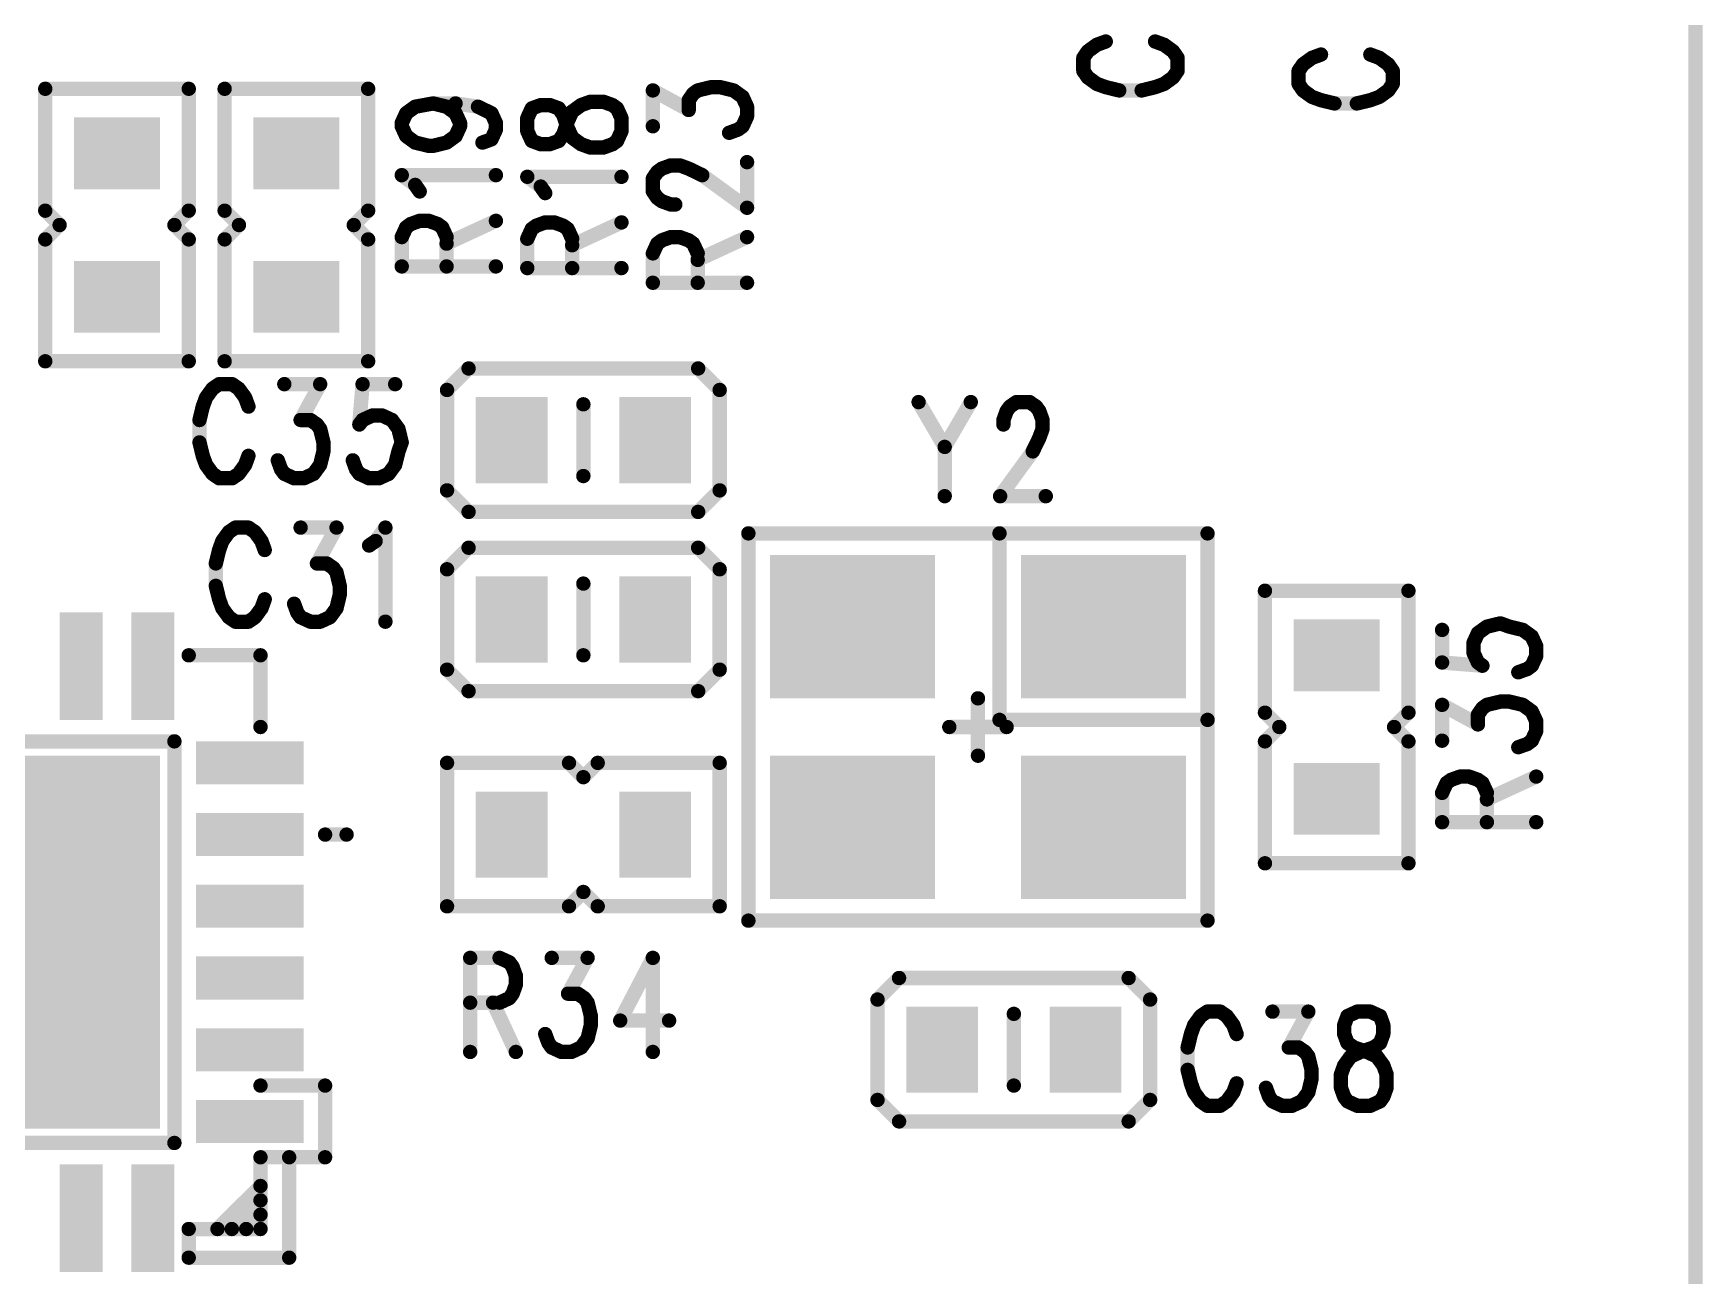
# Model space of a CAD drawing. Extents: x 100 to 126.1, y 97.2 to 170.
# Drawn here: x 114.42 to 126.05, y 129.67 to 138.34 of the extents above; entities that cross this region are included whole.
import ezdxf

# ---------------------------------------------------------------- set-up
doc = ezdxf.new("R2010")
doc.units = 0
doc.layers.get('0').update_dxf_attribs({"linetype": 'CONTINUOUS'})
doc.layers.add('MASK-TOP_PHO', color=10, linetype='CONTINUOUS')
doc.layers.add('SILK-TOP_PHO', color=9, linetype='CONTINUOUS')

# ---------------------------------------------------------------- blocks, each defined once
blk = doc.blocks.new('ROUND_1')
at = {"const_width": 0.050038}
blk.add_lwpolyline([(-0.025018, 0, 1), (0.025018, 0, 1)], format="xyb", close=True, dxfattribs=at)
blk = doc.blocks.new('SQUARE_27')
blk.add_solid([(1.299972, 1.299972), (1.299972, -1.299972), (-1.299972, 1.299972), (-1.299972, -1.299972)])
blk = doc.blocks.new('SQUARE_16')
blk.add_solid([(0.250062, 0.250062), (0.250062, -0.250062), (-0.250062, 0.250062), (-0.250062, -0.250062)])
blk = doc.blocks.new('SQUARE_33')
blk.add_solid([(0.499998, 0.499998), (0.499998, -0.499998), (-0.499998, 0.499998), (-0.499998, -0.499998)])
blk = doc.blocks.new('SQUARE_137')
blk.add_solid([(0.149986, 0.149986), (0.149986, -0.149986), (-0.149986, 0.149986), (-0.149986, -0.149986)])

msp = doc.modelspace()

# ---------------------------------------------------------------- linework, layer by layer
at = {"layer": 'MASK-TOP_PHO'}
for points, const_width in [([(126.000002, 102.00005), (126.000002, 167.999918)], 0.100076), ([(115.050062, 137.500106), (114.949986, 137.500106)], 0.500124), ([(116.299996, 137.500106), (116.19992, 137.500106)], 0.500124), ([(115.050062, 136.500108), (114.949986, 136.500108)], 0.500124), ([(116.299996, 136.500108), (116.19992, 136.500108)], 0.500124), ([(117.750082, 135.450072), (117.750082, 135.549894)], 0.500124), ([(118.75008, 135.450072), (118.75008, 135.549894)], 0.500124), ([(120.199912, 134.199884), (120.050052, 134.199884)], 0.999996), ([(121.949972, 134.199884), (121.800112, 134.199884)], 0.999996), ([(117.750082, 134.199884), (117.750082, 134.29996)], 0.500124), ([(118.75008, 134.199884), (118.75008, 134.29996)], 0.500124), ([(114.750088, 133.700012), (114.750088, 134.1501)], 0.299972), ([(115.24996, 133.700012), (115.24996, 134.1501)], 0.299972), ([(123.549918, 133.999986), (123.450096, 133.999986)], 0.500124), ([(116.149882, 133.249924), (115.700048, 133.249924)], 0.299972), ([(120.199912, 132.80009), (120.050052, 132.80009)], 0.999996), ([(121.949972, 132.80009), (121.800112, 132.80009)], 0.999996), ([(123.549918, 132.999988), (123.450096, 132.999988)], 0.500124), ([(117.750082, 132.80009), (117.750082, 132.700014)], 0.500124), ([(118.75008, 132.80009), (118.75008, 132.700014)], 0.500124), ([(116.149882, 132.750052), (115.700048, 132.750052)], 0.299972), ([(116.149882, 132.249926), (115.700048, 132.249926)], 0.299972), ([(116.149882, 131.750054), (115.700048, 131.750054)], 0.299972), ([(120.750076, 131.299966), (120.750076, 131.19989)], 0.500124), ([(121.750074, 131.299966), (121.750074, 131.19989)], 0.500124), ([(116.149882, 131.249928), (115.700048, 131.249928)], 0.299972), ([(116.149882, 130.750056), (115.700048, 130.750056)], 0.299972), ([(114.750088, 129.84988), (114.750088, 130.299968)], 0.299972), ([(115.24996, 129.84988), (115.24996, 130.299968)], 0.299972)]:
    msp.add_lwpolyline(points, dxfattribs=dict(at, const_width=const_width))
at = {"layer": 'SILK-TOP_PHO', "const_width": 0.100076}
for points in [[(126.000002, 102.00005), (126.000002, 167.999918)], [(121.890536, 138.279632), (121.828052, 138.256772)], [(122.296936, 138.256772), (122.234452, 138.279632)], [(121.765568, 138.211306), (121.734326, 138.16584)], [(121.734326, 138.16584), (121.734326, 138.074908)], [(121.828052, 138.256772), (121.765568, 138.211306)], [(122.35942, 138.211306), (122.296936, 138.256772)], [(122.390662, 138.16584), (122.35942, 138.211306)], [(122.390662, 138.074908), (122.390662, 138.16584)], [(123.328176, 138.16584), (123.265692, 138.120374)], [(123.39066, 138.1887), (123.328176, 138.16584)], [(123.796806, 138.16584), (123.734322, 138.1887)], [(123.85929, 138.120374), (123.796806, 138.16584)], [(121.734326, 138.074908), (121.765568, 138.029442)], [(122.35942, 138.029442), (122.390662, 138.074908)], [(123.265692, 138.120374), (123.23445, 138.074908)], [(123.23445, 138.074908), (123.23445, 137.983976)], [(123.890532, 138.074908), (123.85929, 138.120374)], [(123.890532, 137.983976), (123.890532, 138.074908)], [(115.499896, 137.94994), (114.499898, 137.94994)], [(114.499898, 137.94994), (114.499898, 137.100056)], [(115.499896, 137.100056), (115.499896, 137.94994)], [(116.750084, 137.94994), (115.750086, 137.94994)], [(115.750086, 137.94994), (115.750086, 137.100056)], [(116.750084, 137.100056), (116.750084, 137.94994)], [(118.734332, 137.688574), (118.734332, 137.93851)], [(118.734332, 137.93851), (118.984268, 137.802366)], [(118.984268, 137.870438), (119.01551, 137.915904)], [(119.01551, 137.915904), (119.046752, 137.93851)], [(119.046752, 137.93851), (119.140732, 137.96137)], [(119.140732, 137.96137), (119.203216, 137.96137)], [(119.203216, 137.96137), (119.296942, 137.93851)], [(119.296942, 137.93851), (119.359426, 137.893298)], [(121.765568, 138.029442), (121.828052, 137.983976)], [(121.828052, 137.983976), (121.890536, 137.96137)], [(121.890536, 137.96137), (121.984262, 137.93851)], [(121.984262, 137.93851), (122.140726, 137.93851)], [(122.140726, 137.93851), (122.234452, 137.96137)], [(122.234452, 137.96137), (122.296936, 137.983976)], [(122.296936, 137.983976), (122.35942, 138.029442)], [(123.23445, 137.983976), (123.265692, 137.93851)], [(123.265692, 137.93851), (123.328176, 137.893298)], [(123.796806, 137.893298), (123.85929, 137.93851)], [(123.85929, 137.93851), (123.890532, 137.983976)], [(117.015514, 137.779506), (117.077998, 137.824972)], [(117.077998, 137.824972), (117.20322, 137.847832)], [(117.20322, 137.847832), (117.296946, 137.824972)], [(117.20322, 137.847832), (117.35943, 137.847832)], [(117.296946, 137.824972), (117.35943, 137.779506)], [(117.35943, 137.847832), (117.51564, 137.824972)], [(117.51564, 137.824972), (117.609366, 137.779506)], [(117.890544, 137.813542), (117.859302, 137.74547)], [(117.953028, 137.836402), (117.890544, 137.813542)], [(118.015512, 137.836402), (117.953028, 137.836402)], [(118.07825, 137.813542), (118.015512, 137.836402)], [(118.109492, 137.768076), (118.07825, 137.813542)], [(118.171976, 137.790936), (118.23446, 137.836402)], [(118.23446, 137.836402), (118.296944, 137.859008)], [(118.296944, 137.859008), (118.39067, 137.859008)], [(118.39067, 137.859008), (118.453154, 137.836402)], [(118.453154, 137.836402), (118.484396, 137.813542)], [(118.484396, 137.813542), (118.515638, 137.74547)], [(118.984268, 137.802366), (118.984268, 137.870438)], [(119.359426, 137.893298), (119.390668, 137.824972)], [(119.390668, 137.824972), (119.390668, 137.7569)], [(123.328176, 137.893298), (123.39066, 137.870438)], [(123.39066, 137.870438), (123.484386, 137.847832)], [(123.484386, 137.847832), (123.640596, 137.847832)], [(123.640596, 137.847832), (123.734322, 137.870438)], [(123.734322, 137.870438), (123.796806, 137.893298)], [(116.984272, 137.711434), (117.015514, 137.779506)], [(116.984272, 137.688574), (116.984272, 137.711434)], [(117.015514, 137.620502), (116.984272, 137.688574)], [(117.35943, 137.779506), (117.390672, 137.711434)], [(117.390672, 137.688574), (117.35943, 137.620502)], [(117.390672, 137.711434), (117.390672, 137.688574)], [(117.609366, 137.779506), (117.640608, 137.711434)], [(117.640608, 137.711434), (117.640608, 137.665968)], [(117.859302, 137.74547), (117.859302, 137.654538)], [(118.140734, 137.677398), (118.109492, 137.768076)], [(118.109492, 137.631932), (118.140734, 137.72261)], [(118.140734, 137.72261), (118.171976, 137.790936)], [(118.515638, 137.74547), (118.515638, 137.654538)], [(119.359426, 137.688574), (119.328184, 137.665968)], [(119.390668, 137.7569), (119.359426, 137.688574)], [(117.077998, 137.575036), (117.015514, 137.620502)], [(117.171978, 137.552176), (117.077998, 137.575036)], [(117.296946, 137.575036), (117.20322, 137.552176)], [(117.35943, 137.620502), (117.296946, 137.575036)], [(117.609366, 137.597642), (117.546882, 137.575036)], [(117.640608, 137.665968), (117.609366, 137.597642)], [(117.859302, 137.654538), (117.890544, 137.586466)], [(117.890544, 137.586466), (117.953028, 137.563606)], [(118.015512, 137.563606), (118.07825, 137.586466)], [(118.07825, 137.586466), (118.109492, 137.631932)], [(118.171976, 137.609072), (118.140734, 137.677398)], [(118.23446, 137.563606), (118.171976, 137.609072)], [(118.484396, 137.586466), (118.453154, 137.563606)], [(118.515638, 137.654538), (118.484396, 137.586466)], [(119.328184, 137.665968), (119.2657, 137.643108)], [(117.20322, 137.552176), (117.171978, 137.552176)], [(117.953028, 137.563606), (118.015512, 137.563606)], [(118.296944, 137.541), (118.23446, 137.563606)], [(118.39067, 137.541), (118.296944, 137.541)], [(118.453154, 137.563606), (118.39067, 137.541)], [(117.077998, 137.279634), (116.984272, 137.347706)], [(116.984272, 137.347706), (117.640608, 137.347706)], [(117.953028, 137.268204), (117.859302, 137.336276)], [(117.859302, 137.336276), (118.515638, 137.336276)], [(118.734332, 137.3251), (118.765574, 137.370566)], [(118.765574, 137.370566), (118.796816, 137.393172)], [(118.796816, 137.393172), (118.8593, 137.416032)], [(118.8593, 137.416032), (118.921784, 137.416032)], [(118.921784, 137.416032), (118.984268, 137.393172)], [(118.984268, 137.393172), (119.078248, 137.347706)], [(119.078248, 137.347706), (119.390668, 137.120376)], [(119.390668, 137.120376), (119.390668, 137.438638)], [(117.109494, 137.234168), (117.077998, 137.279634)], [(117.98427, 137.222738), (117.953028, 137.268204)], [(118.734332, 137.234168), (118.734332, 137.3251)], [(118.765574, 137.188702), (118.734332, 137.234168)], [(118.796816, 137.165842), (118.765574, 137.188702)], [(118.8593, 137.143236), (118.796816, 137.165842)], [(118.890542, 137.143236), (118.8593, 137.143236)], [(114.499898, 137.100056), (114.599974, 136.99998)], [(114.599974, 136.99998), (114.499898, 136.899904)], [(115.400074, 136.99998), (115.499896, 137.100056)], [(115.499896, 136.899904), (115.400074, 136.99998)], [(115.750086, 137.100056), (115.849908, 136.99998)], [(115.849908, 136.99998), (115.750086, 136.899904)], [(116.650008, 136.99998), (116.750084, 137.100056)], [(116.750084, 136.899904), (116.650008, 136.99998)], [(117.015514, 136.983978), (117.046756, 137.006838)], [(117.046756, 137.006838), (117.109494, 137.029444)], [(117.109494, 137.029444), (117.171978, 137.029444)], [(117.171978, 137.029444), (117.234462, 137.006838)], [(117.234462, 137.006838), (117.265704, 136.983978)], [(117.296946, 136.87044), (117.640608, 137.029444)], [(117.890544, 136.972802), (117.921786, 136.995408)], [(117.921786, 136.995408), (117.98427, 137.018268)], [(117.98427, 137.018268), (118.046754, 137.018268)], [(118.046754, 137.018268), (118.109492, 136.995408)], [(118.109492, 136.995408), (118.140734, 136.972802)], [(118.171976, 136.85901), (118.515638, 137.018268)], [(114.499898, 136.899904), (114.499898, 136.05002)], [(115.499896, 136.05002), (115.499896, 136.899904)], [(115.750086, 136.899904), (115.750086, 136.05002)], [(116.750084, 136.05002), (116.750084, 136.899904)], [(116.984272, 136.915906), (117.015514, 136.983978)], [(116.984272, 136.711436), (116.984272, 136.915906)], [(117.265704, 136.983978), (117.296946, 136.915906)], [(117.296946, 136.915906), (117.296946, 136.711436)], [(117.859302, 136.904476), (117.890544, 136.972802)], [(117.859302, 136.700006), (117.859302, 136.904476)], [(118.140734, 136.972802), (118.171976, 136.904476)], [(118.171976, 136.904476), (118.171976, 136.700006)], [(118.734332, 136.802368), (118.765574, 136.87044)], [(118.765574, 136.87044), (118.796816, 136.8933)], [(118.796816, 136.8933), (118.8593, 136.915906)], [(118.8593, 136.915906), (118.921784, 136.915906)], [(118.921784, 136.915906), (118.984268, 136.8933)], [(118.984268, 136.8933), (119.01551, 136.87044)], [(119.01551, 136.87044), (119.046752, 136.802368)], [(119.046752, 136.756902), (119.390668, 136.915906)], [(118.734332, 136.597644), (118.734332, 136.802368)], [(119.046752, 136.802368), (119.046752, 136.597644)], [(116.984272, 136.711436), (117.640608, 136.711436)], [(117.859302, 136.700006), (118.515638, 136.700006)], [(118.734332, 136.597644), (119.390668, 136.597644)], [(114.499898, 136.05002), (115.499896, 136.05002)], [(115.750086, 136.05002), (116.750084, 136.05002)], [(117.450108, 135.999982), (117.299994, 135.850122)], [(119.050054, 135.999982), (117.450108, 135.999982)], [(119.199914, 135.850122), (119.050054, 135.999982)], [(115.666012, 135.859266), (115.620546, 135.796782)], [(115.711478, 135.890508), (115.666012, 135.859266)], [(115.802156, 135.890508), (115.711478, 135.890508)], [(115.847622, 135.859266), (115.802156, 135.890508)], [(115.893088, 135.796782), (115.847622, 135.859266)], [(116.165884, 135.890508), (116.41582, 135.890508)], [(116.41582, 135.890508), (116.279422, 135.640572)], [(116.711476, 135.890508), (116.688616, 135.60933)], [(116.938552, 135.890508), (116.711476, 135.890508)], [(117.299994, 135.850122), (117.299994, 135.150098)], [(119.199914, 135.150098), (119.199914, 135.850122)], [(115.597686, 135.734298), (115.57508, 135.640572)], [(115.620546, 135.796782), (115.597686, 135.734298)], [(115.915948, 135.734298), (115.893088, 135.796782)], [(118.249954, 135.24992), (118.249954, 135.750046)], [(120.586246, 135.76554), (120.76811, 135.45312)], [(120.949974, 135.76554), (120.76811, 135.45312)], [(121.19991, 135.703056), (121.22277, 135.734298)], [(121.22277, 135.734298), (121.268236, 135.76554)], [(121.268236, 135.76554), (121.359168, 135.76554)], [(121.359168, 135.76554), (121.404634, 135.734298)], [(121.404634, 135.734298), (121.42724, 135.703056)], [(115.57508, 135.640572), (115.57508, 135.484362)], [(116.279422, 135.640572), (116.347748, 135.640572)], [(116.347748, 135.640572), (116.393214, 135.60933)], [(116.393214, 135.60933), (116.41582, 135.578088)], [(116.688616, 135.60933), (116.711476, 135.640572)], [(116.711476, 135.640572), (116.779548, 135.671814)], [(116.779548, 135.671814), (116.84762, 135.671814)], [(116.84762, 135.671814), (116.915946, 135.640572)], [(116.915946, 135.640572), (116.961412, 135.578088)], [(121.177304, 135.640572), (121.19991, 135.703056)], [(121.177304, 135.60933), (121.177304, 135.640572)], [(121.42724, 135.703056), (121.4501, 135.640572)], [(121.4501, 135.640572), (121.4501, 135.578088)], [(115.57508, 135.484362), (115.597686, 135.390636)], [(116.41582, 135.578088), (116.43868, 135.484362)], [(116.43868, 135.484362), (116.43868, 135.421878)], [(116.961412, 135.578088), (116.984018, 135.484362)], [(116.984018, 135.484362), (116.961412, 135.421878)], [(121.42724, 135.515604), (121.381774, 135.421878)], [(121.4501, 135.578088), (121.42724, 135.515604)], [(115.597686, 135.390636), (115.620546, 135.328152)], [(115.893088, 135.328152), (115.915948, 135.390636)], [(116.143278, 135.29691), (116.120418, 135.359394)], [(116.43868, 135.421878), (116.41582, 135.328152)], [(116.66601, 135.29691), (116.64315, 135.359394)], [(116.961412, 135.421878), (116.938552, 135.328152)], [(120.76811, 135.45312), (120.76811, 135.109458)], [(121.381774, 135.421878), (121.154444, 135.109458)], [(115.620546, 135.328152), (115.666012, 135.265668)], [(115.666012, 135.265668), (115.711478, 135.234426)], [(115.802156, 135.234426), (115.847622, 135.265668)], [(115.847622, 135.265668), (115.893088, 135.328152)], [(116.165884, 135.265668), (116.143278, 135.29691)], [(116.23421, 135.234426), (116.165884, 135.265668)], [(116.370354, 135.265668), (116.302282, 135.234426)], [(116.41582, 135.328152), (116.370354, 135.265668)], [(116.688616, 135.265668), (116.66601, 135.29691)], [(116.756942, 135.234426), (116.688616, 135.265668)], [(116.893086, 135.265668), (116.825014, 135.234426)], [(116.938552, 135.328152), (116.893086, 135.265668)], [(115.711478, 135.234426), (115.802156, 135.234426)], [(116.302282, 135.234426), (116.23421, 135.234426)], [(116.825014, 135.234426), (116.756942, 135.234426)], [(117.299994, 135.150098), (117.450108, 134.999984)], [(119.050054, 134.999984), (119.199914, 135.150098)], [(121.154444, 135.109458), (121.472706, 135.109458)], [(117.450108, 134.999984), (119.050054, 134.999984)], [(115.734084, 134.796784), (115.711478, 134.7343)], [(115.77955, 134.859268), (115.734084, 134.796784)], [(115.825016, 134.89051), (115.77955, 134.859268)], [(115.915948, 134.89051), (115.825016, 134.89051)], [(115.961414, 134.859268), (115.915948, 134.89051)], [(116.00688, 134.796784), (115.961414, 134.859268)], [(116.029486, 134.7343), (116.00688, 134.796784)], [(116.279422, 134.89051), (116.529612, 134.89051)], [(116.529612, 134.89051), (116.393214, 134.640574)], [(116.756942, 134.765542), (116.802154, 134.796784)], [(116.802154, 134.796784), (116.87048, 134.89051)], [(116.87048, 134.89051), (116.87048, 134.234428)], [(119.400066, 132.150104), (119.400066, 134.850124)], [(119.400066, 134.850124), (122.599958, 134.850124)], [(121.150126, 133.549898), (121.150126, 134.850124)], [(121.150126, 134.850124), (122.599958, 134.850124)], [(122.599958, 134.850124), (122.599958, 133.549898)], [(122.599958, 134.850124), (122.599958, 132.150104)], [(115.711478, 134.7343), (115.688618, 134.640574)], [(117.450108, 134.750048), (117.299994, 134.599934)], [(119.050054, 134.750048), (117.450108, 134.750048)], [(119.199914, 134.599934), (119.050054, 134.750048)], [(115.688618, 134.640574), (115.688618, 134.484364)], [(116.393214, 134.640574), (116.461286, 134.640574)], [(116.461286, 134.640574), (116.506752, 134.609332)], [(116.506752, 134.609332), (116.529612, 134.57809)], [(116.529612, 134.57809), (116.552218, 134.484364)], [(117.299994, 134.599934), (117.299994, 133.89991)], [(119.199914, 133.89991), (119.199914, 134.599934)], [(115.688618, 134.484364), (115.711478, 134.390638)], [(116.552218, 134.484364), (116.552218, 134.42188)], [(118.249954, 133.999986), (118.249954, 134.500112)], [(124.000006, 134.450074), (123.000008, 134.450074)], [(123.000008, 134.450074), (123.000008, 133.599936)], [(124.000006, 133.599936), (124.000006, 134.450074)], [(115.711478, 134.390638), (115.734084, 134.328154)], [(115.734084, 134.328154), (115.77955, 134.26567)], [(115.961414, 134.26567), (116.00688, 134.328154)], [(116.00688, 134.328154), (116.029486, 134.390638)], [(116.256816, 134.296912), (116.23421, 134.359396)], [(116.529612, 134.328154), (116.484146, 134.26567)], [(116.552218, 134.42188), (116.529612, 134.328154)], [(115.77955, 134.26567), (115.825016, 134.234428)], [(115.825016, 134.234428), (115.915948, 134.234428)], [(115.915948, 134.234428), (115.961414, 134.26567)], [(116.279422, 134.26567), (116.256816, 134.296912)], [(116.347748, 134.234428), (116.279422, 134.26567)], [(116.41582, 134.234428), (116.347748, 134.234428)], [(116.484146, 134.26567), (116.41582, 134.234428)], [(124.484384, 134.154672), (124.546868, 134.199884)], [(124.546868, 134.199884), (124.640594, 134.222744)], [(124.640594, 134.222744), (124.703078, 134.199884)], [(124.703078, 134.199884), (124.796804, 134.177278)], [(124.234448, 134.177278), (124.234448, 133.949948)], [(124.453142, 134.086346), (124.484384, 134.154672)], [(124.453142, 134.018274), (124.453142, 134.086346)], [(124.796804, 134.177278), (124.859288, 134.131812)], [(124.859288, 134.131812), (124.89053, 134.06374)], [(116.000022, 133.999986), (115.499896, 133.999986)], [(116.000022, 133.500114), (116.000022, 133.999986)], [(124.484384, 133.949948), (124.453142, 134.018274)], [(124.89053, 133.995414), (124.859288, 133.927342)], [(124.89053, 134.06374), (124.89053, 133.995414)], [(117.299994, 133.89991), (117.450108, 133.75005)], [(119.050054, 133.75005), (119.199914, 133.89991)], [(124.234448, 133.949948), (124.515626, 133.927342)], [(124.515626, 133.927342), (124.484384, 133.949948)], [(124.828046, 133.904482), (124.765562, 133.881876)], [(124.859288, 133.927342), (124.828046, 133.904482)], [(117.450108, 133.75005), (119.050054, 133.75005)], [(121.000012, 133.299962), (121.000012, 133.700012)], [(124.234448, 133.40461), (124.234448, 133.654546)], [(124.234448, 133.654546), (124.484384, 133.518148)], [(124.484384, 133.586474), (124.515626, 133.63194)], [(124.515626, 133.63194), (124.546868, 133.654546)], [(124.546868, 133.654546), (124.640594, 133.677152)], [(124.640594, 133.677152), (124.703078, 133.677152)], [(124.703078, 133.677152), (124.796804, 133.654546)], [(124.796804, 133.654546), (124.859288, 133.60908)], [(121.19991, 133.500114), (120.800114, 133.500114)], [(122.599958, 133.549898), (121.150126, 133.549898)], [(123.000008, 133.599936), (123.100084, 133.500114)], [(123.100084, 133.500114), (123.000008, 133.400038)], [(123.89993, 133.500114), (124.000006, 133.599936)], [(124.000006, 133.400038), (123.89993, 133.500114)], [(124.484384, 133.518148), (124.484384, 133.586474)], [(124.859288, 133.60908), (124.89053, 133.541008)], [(124.89053, 133.541008), (124.89053, 133.472682)], [(115.400074, 133.400038), (112.599978, 133.400038)], [(115.400074, 130.599942), (115.400074, 133.400038)], [(123.000008, 133.400038), (123.000008, 132.5499)], [(124.000006, 132.5499), (124.000006, 133.400038)], [(124.828046, 133.38175), (124.765562, 133.359144)], [(124.859288, 133.40461), (124.828046, 133.38175)], [(124.89053, 133.472682), (124.859288, 133.40461)], [(118.149878, 133.249924), (117.299994, 133.249924)], [(117.299994, 133.249924), (117.299994, 132.249926)], [(118.249954, 133.150102), (118.149878, 133.249924)], [(118.35003, 133.249924), (118.249954, 133.150102)], [(119.199914, 133.249924), (118.35003, 133.249924)], [(119.199914, 132.249926), (119.199914, 133.249924)], [(124.296932, 133.131814), (124.359416, 133.15442)], [(124.359416, 133.15442), (124.4219, 133.15442)], [(124.4219, 133.15442), (124.484384, 133.131814)], [(124.546868, 132.995416), (124.89053, 133.15442)], [(124.234448, 133.040882), (124.26569, 133.109208)], [(124.234448, 132.836412), (124.234448, 133.040882)], [(124.26569, 133.109208), (124.296932, 133.131814)], [(124.484384, 133.131814), (124.515626, 133.109208)], [(124.515626, 133.109208), (124.546868, 133.040882)], [(124.546868, 133.040882), (124.546868, 132.836412)], [(124.234448, 132.836412), (124.89053, 132.836412)], [(116.45011, 132.750052), (116.59997, 132.750052)], [(123.000008, 132.5499), (124.000006, 132.5499)], [(118.149878, 132.249926), (118.249954, 132.350002)], [(118.249954, 132.350002), (118.35003, 132.249926)], [(117.299994, 132.249926), (118.149878, 132.249926)], [(118.35003, 132.249926), (119.199914, 132.249926)], [(122.599958, 132.150104), (119.400066, 132.150104)], [(117.461284, 131.890516), (117.461284, 131.234434)], [(117.461284, 131.890516), (117.666008, 131.890516)], [(117.666008, 131.890516), (117.73408, 131.859274)], [(118.029482, 131.890516), (118.279672, 131.890516)], [(118.279672, 131.890516), (118.143274, 131.64058)], [(118.734078, 131.890516), (118.506748, 131.453128)], [(118.734078, 131.890516), (118.734078, 131.234434)], [(117.73408, 131.859274), (117.75694, 131.828032)], [(117.75694, 131.828032), (117.779546, 131.765548)], [(117.779546, 131.765548), (117.779546, 131.703064)], [(120.450102, 131.750054), (120.299988, 131.59994)], [(122.050048, 131.750054), (120.450102, 131.750054)], [(122.199908, 131.59994), (122.050048, 131.750054)], [(117.75694, 131.64058), (117.73408, 131.609338)], [(117.779546, 131.703064), (117.75694, 131.64058)], [(118.143274, 131.64058), (118.211346, 131.64058)], [(118.211346, 131.64058), (118.256812, 131.609338)], [(117.666008, 131.578096), (117.461284, 131.578096)], [(117.620542, 131.578096), (117.779546, 131.234434)], [(117.73408, 131.609338), (117.666008, 131.578096)], [(118.256812, 131.609338), (118.279672, 131.578096)], [(118.279672, 131.578096), (118.302278, 131.48437)], [(120.299988, 131.59994), (120.299988, 130.899916)], [(122.199908, 130.899916), (122.199908, 131.59994)], [(118.302278, 131.421886), (118.279672, 131.32816)], [(118.302278, 131.48437), (118.302278, 131.421886)], [(118.506748, 131.453128), (118.847616, 131.453128)], [(121.249948, 131.500118), (121.249948, 130.999992)], [(122.50674, 131.421886), (122.484134, 131.359402)], [(122.552206, 131.48437), (122.50674, 131.421886)], [(122.597672, 131.515612), (122.552206, 131.48437)], [(122.688604, 131.515612), (122.597672, 131.515612)], [(122.73407, 131.48437), (122.688604, 131.515612)], [(122.779536, 131.421886), (122.73407, 131.48437)], [(122.802396, 131.359402), (122.779536, 131.421886)], [(123.052332, 131.515612), (123.302268, 131.515612)], [(123.302268, 131.515612), (123.16587, 131.265676)], [(123.575064, 131.48437), (123.552204, 131.421886)], [(123.552204, 131.421886), (123.552204, 131.359402)], [(123.643136, 131.515612), (123.575064, 131.48437)], [(123.734068, 131.515612), (123.643136, 131.515612)], [(123.802394, 131.48437), (123.734068, 131.515612)], [(123.825, 131.421886), (123.802394, 131.48437)], [(123.825, 131.359402), (123.825, 131.421886)], [(118.006876, 131.296918), (117.984016, 131.359402)], [(118.029482, 131.265676), (118.006876, 131.296918)], [(118.279672, 131.32816), (118.234206, 131.265676)], [(122.484134, 131.359402), (122.461274, 131.265676)], [(123.552204, 131.359402), (123.575064, 131.296918)], [(123.575064, 131.296918), (123.62053, 131.265676)], [(123.756928, 131.265676), (123.802394, 131.296918)], [(123.802394, 131.296918), (123.825, 131.359402)], [(118.097808, 131.234434), (118.029482, 131.265676)], [(118.16588, 131.234434), (118.097808, 131.234434)], [(118.234206, 131.265676), (118.16588, 131.234434)], [(122.461274, 131.265676), (122.461274, 131.109466)], [(123.16587, 131.265676), (123.234196, 131.265676)], [(123.234196, 131.265676), (123.279662, 131.234434)], [(123.279662, 131.234434), (123.302268, 131.203192)], [(123.302268, 131.203192), (123.324874, 131.109466)], [(123.552204, 131.140708), (123.59767, 131.203192)], [(123.59767, 131.203192), (123.665996, 131.234434)], [(123.62053, 131.265676), (123.711462, 131.234434)], [(123.665996, 131.234434), (123.756928, 131.265676)], [(123.711462, 131.234434), (123.779534, 131.203192)], [(123.779534, 131.203192), (123.825, 131.140708)], [(122.461274, 131.109466), (122.484134, 131.01574)], [(123.324874, 131.109466), (123.324874, 131.046982)], [(123.529598, 131.078224), (123.552204, 131.140708)], [(123.529598, 130.984498), (123.529598, 131.078224)], [(123.825, 131.140708), (123.847606, 131.078224)], [(123.847606, 131.078224), (123.847606, 130.984498)], [(116.45011, 130.999992), (116.000022, 130.999992)], [(116.45011, 130.50012), (116.45011, 130.999992)], [(122.484134, 131.01574), (122.50674, 130.953002)], [(122.50674, 130.953002), (122.552206, 130.890518)], [(122.73407, 130.890518), (122.779536, 130.953002)], [(122.779536, 130.953002), (122.802396, 131.01574)], [(123.029472, 130.92176), (123.006866, 130.984498)], [(123.302268, 130.953002), (123.256802, 130.890518)], [(123.324874, 131.046982), (123.302268, 130.953002)], [(123.552204, 130.92176), (123.529598, 130.984498)], [(123.847606, 130.984498), (123.825, 130.92176)], [(120.299988, 130.899916), (120.450102, 130.750056)], [(122.050048, 130.750056), (122.199908, 130.899916)], [(122.552206, 130.890518), (122.597672, 130.859276)], [(122.597672, 130.859276), (122.688604, 130.859276)], [(122.688604, 130.859276), (122.73407, 130.890518)], [(123.052332, 130.890518), (123.029472, 130.92176)], [(123.120404, 130.859276), (123.052332, 130.890518)], [(123.18873, 130.859276), (123.120404, 130.859276)], [(123.256802, 130.890518), (123.18873, 130.859276)], [(123.575064, 130.890518), (123.552204, 130.92176)], [(123.643136, 130.859276), (123.575064, 130.890518)], [(123.734068, 130.859276), (123.643136, 130.859276)], [(123.802394, 130.890518), (123.734068, 130.859276)], [(123.825, 130.92176), (123.802394, 130.890518)], [(120.450102, 130.750056), (122.050048, 130.750056)], [(112.599978, 130.599942), (115.400074, 130.599942)], [(116.000022, 129.999994), (116.000022, 130.50012)], [(116.000022, 130.50012), (116.45011, 130.50012)], [(116.19992, 129.800096), (116.19992, 130.50012)], [(115.700048, 129.999994), (116.000022, 130.299968)], [(115.800124, 129.999994), (116.000022, 130.199892)], [(115.899946, 129.999994), (116.000022, 130.10007)], [(115.499896, 129.999994), (116.000022, 129.999994)], [(115.499896, 129.999994), (115.499896, 129.800096)], [(115.499896, 129.800096), (116.19992, 129.800096)]]:
    msp.add_lwpolyline(points, dxfattribs=at)

# ---------------------------------------------------------------- block references
at = {"layer": 'MASK-TOP_PHO'}
for name, p in [('SQUARE_16', (114.949986, 137.500106)), ('SQUARE_16', (115.050062, 137.500106)), ('SQUARE_16', (116.19992, 137.500106)), ('SQUARE_16', (116.299996, 137.500106)), ('SQUARE_16', (114.949986, 136.500108)), ('SQUARE_16', (115.050062, 136.500108)), ('SQUARE_16', (116.19992, 136.500108)), ('SQUARE_16', (116.299996, 136.500108)), ('SQUARE_16', (117.750082, 135.549894)), ('SQUARE_16', (118.75008, 135.549894)), ('SQUARE_16', (117.750082, 135.450072)), ('SQUARE_16', (118.75008, 135.450072)), ('SQUARE_33', (120.050052, 134.199884)), ('SQUARE_33', (120.199912, 134.199884)), ('SQUARE_33', (121.800112, 134.199884)), ('SQUARE_33', (121.949972, 134.199884)), ('SQUARE_16', (117.750082, 134.29996)), ('SQUARE_16', (118.75008, 134.29996)), ('SQUARE_16', (117.750082, 134.199884)), ('SQUARE_16', (118.75008, 134.199884)), ('SQUARE_137', (114.750088, 134.1501)), ('SQUARE_137', (115.24996, 134.1501)), ('SQUARE_16', (123.450096, 133.999986)), ('SQUARE_16', (123.549918, 133.999986)), ('SQUARE_137', (114.750088, 133.700012)), ('SQUARE_137', (115.24996, 133.700012)), ('SQUARE_137', (115.700048, 133.249924)), ('SQUARE_137', (116.149882, 133.249924)), ('SQUARE_27', (114.000026, 131.99999)), ('SQUARE_33', (120.050052, 132.80009)), ('SQUARE_33', (120.199912, 132.80009)), ('SQUARE_33', (121.800112, 132.80009)), ('SQUARE_33', (121.949972, 132.80009)), ('SQUARE_16', (123.450096, 132.999988)), ('SQUARE_16', (123.549918, 132.999988)), ('SQUARE_16', (117.750082, 132.80009)), ('SQUARE_16', (118.75008, 132.80009)), ('SQUARE_137', (115.700048, 132.750052)), ('SQUARE_137', (116.149882, 132.750052)), ('SQUARE_16', (117.750082, 132.700014)), ('SQUARE_16', (118.75008, 132.700014)), ('SQUARE_137', (115.700048, 132.249926)), ('SQUARE_137', (116.149882, 132.249926)), ('SQUARE_137', (115.700048, 131.750054)), ('SQUARE_137', (116.149882, 131.750054)), ('SQUARE_16', (120.750076, 131.299966)), ('SQUARE_16', (121.750074, 131.299966)), ('SQUARE_137', (115.700048, 131.249928)), ('SQUARE_137', (116.149882, 131.249928)), ('SQUARE_16', (120.750076, 131.19989)), ('SQUARE_16', (121.750074, 131.19989)), ('SQUARE_137', (115.700048, 130.750056)), ('SQUARE_137', (116.149882, 130.750056)), ('SQUARE_137', (114.750088, 130.299968)), ('SQUARE_137', (115.24996, 130.299968)), ('SQUARE_137', (114.750088, 129.84988)), ('SQUARE_137', (115.24996, 129.84988))]:
    msp.add_blockref(name, p, dxfattribs=at)
at = {"layer": 'SILK-TOP_PHO'}
for p in [(121.890536, 138.279632), (122.234452, 138.279632), (121.734326, 138.16584), (121.765568, 138.211306), (121.828052, 138.256772), (122.296936, 138.256772), (122.35942, 138.211306), (122.390662, 138.16584), (123.328176, 138.16584), (123.39066, 138.1887), (123.734322, 138.1887), (123.796806, 138.16584), (121.734326, 138.074908), (122.390662, 138.074908), (123.23445, 138.074908), (123.265692, 138.120374), (123.85929, 138.120374), (123.890532, 138.074908), (114.499898, 137.94994), (115.499896, 137.94994), (115.750086, 137.94994), (116.750084, 137.94994), (118.734332, 137.93851), (119.01551, 137.915904), (119.046752, 137.93851), (119.140732, 137.96137), (119.203216, 137.96137), (119.296942, 137.93851), (121.765568, 138.029442), (121.828052, 137.983976), (121.890536, 137.96137), (121.984262, 137.93851), (121.984262, 137.93851), (122.140726, 137.93851), (122.140726, 137.93851), (122.234452, 137.96137), (122.296936, 137.983976), (122.35942, 138.029442), (123.23445, 137.983976), (123.265692, 137.93851), (123.85929, 137.93851), (123.890532, 137.983976), (117.077998, 137.824972), (117.077998, 137.824972), (117.20322, 137.847832), (117.20322, 137.847832), (117.296946, 137.824972), (117.35943, 137.847832), (117.51564, 137.824972), (117.890544, 137.813542), (117.953028, 137.836402), (118.015512, 137.836402), (118.07825, 137.813542), (118.23446, 137.836402), (118.296944, 137.859008), (118.39067, 137.859008), (118.453154, 137.836402), (118.484396, 137.813542), (118.984268, 137.870438), (118.984268, 137.802366), (119.359426, 137.893298), (119.390668, 137.824972), (123.328176, 137.893298), (123.39066, 137.870438), (123.484386, 137.847832), (123.640596, 137.847832), (123.734322, 137.870438), (123.796806, 137.893298), (116.984272, 137.711434), (116.984272, 137.688574), (117.015514, 137.779506), (117.35943, 137.779506), (117.390672, 137.711434), (117.390672, 137.688574), (117.609366, 137.779506), (117.640608, 137.711434), (117.859302, 137.74547), (118.109492, 137.768076), (118.140734, 137.72261), (118.171976, 137.790936), (118.515638, 137.74547), (118.734332, 137.688574), (119.359426, 137.688574), (119.390668, 137.7569), (117.015514, 137.620502), (117.077998, 137.575036), (117.077998, 137.575036), (117.296946, 137.575036), (117.35943, 137.620502), (117.546882, 137.575036), (117.609366, 137.597642), (117.640608, 137.665968), (117.859302, 137.654538), (117.859302, 137.654538), (117.890544, 137.586466), (118.07825, 137.586466), (118.109492, 137.631932), (118.140734, 137.677398), (118.171976, 137.609072), (118.484396, 137.586466), (118.515638, 137.654538), (119.2657, 137.643108), (119.328184, 137.665968), (117.171978, 137.552176), (117.20322, 137.552176), (117.953028, 137.563606), (118.015512, 137.563606), (118.23446, 137.563606), (118.296944, 137.541), (118.39067, 137.541), (118.453154, 137.563606), (116.984272, 137.347706), (117.640608, 137.347706), (117.859302, 137.336276), (118.515638, 137.336276), (118.765574, 137.370566), (118.796816, 137.393172), (118.8593, 137.416032), (118.921784, 137.416032), (118.984268, 137.393172), (119.078248, 137.347706), (119.390668, 137.438638), (117.077998, 137.279634), (117.077998, 137.279634), (117.109494, 137.234168), (117.953028, 137.268204), (117.98427, 137.222738), (118.734332, 137.3251), (118.734332, 137.234168), (118.765574, 137.188702), (118.796816, 137.165842), (118.8593, 137.143236), (118.890542, 137.143236), (119.390668, 137.120376), (114.499898, 137.100056), (114.599974, 136.99998), (115.400074, 136.99998), (115.499896, 137.100056), (115.750086, 137.100056), (115.849908, 136.99998), (116.650008, 136.99998), (116.750084, 137.100056), (117.046756, 137.006838), (117.109494, 137.029444), (117.171978, 137.029444), (117.234462, 137.006838), (117.640608, 137.029444), (117.921786, 136.995408), (117.98427, 137.018268), (118.046754, 137.018268), (118.109492, 136.995408), (118.515638, 137.018268), (114.499898, 136.899904), (115.499896, 136.899904), (115.750086, 136.899904), (116.750084, 136.899904), (116.984272, 136.915906), (117.015514, 136.983978), (117.265704, 136.983978), (117.296946, 136.915906), (117.296946, 136.87044), (117.859302, 136.904476), (117.890544, 136.972802), (118.140734, 136.972802), (118.171976, 136.904476), (118.765574, 136.87044), (118.796816, 136.8933), (118.8593, 136.915906), (118.921784, 136.915906), (118.984268, 136.8933), (119.01551, 136.87044), (119.390668, 136.915906), (118.171976, 136.85901), (118.734332, 136.802368), (119.046752, 136.802368), (119.046752, 136.756902), (116.984272, 136.711436), (116.984272, 136.711436), (117.296946, 136.711436), (117.640608, 136.711436), (117.859302, 136.700006), (117.859302, 136.700006), (118.171976, 136.700006), (118.515638, 136.700006), (118.734332, 136.597644), (118.734332, 136.597644), (119.046752, 136.597644), (119.390668, 136.597644), (114.499898, 136.05002), (114.499898, 136.05002), (115.499896, 136.05002), (115.750086, 136.05002), (115.750086, 136.05002), (116.750084, 136.05002), (117.450108, 135.999982), (117.450108, 135.999982), (119.050054, 135.999982), (115.666012, 135.859266), (115.711478, 135.890508), (115.802156, 135.890508), (115.847622, 135.859266), (116.165884, 135.890508), (116.41582, 135.890508), (116.711476, 135.890508), (116.938552, 135.890508), (117.299994, 135.850122), (119.199914, 135.850122), (115.597686, 135.734298), (115.620546, 135.796782), (115.893088, 135.796782), (115.915948, 135.734298), (118.249954, 135.750046), (120.586246, 135.76554), (120.949974, 135.76554), (121.22277, 135.734298), (121.268236, 135.76554), (121.359168, 135.76554), (121.404634, 135.734298), (115.57508, 135.640572), (116.279422, 135.640572), (116.347748, 135.640572), (116.393214, 135.60933), (116.688616, 135.60933), (116.711476, 135.640572), (116.779548, 135.671814), (116.84762, 135.671814), (116.915946, 135.640572), (121.177304, 135.640572), (121.177304, 135.60933), (121.19991, 135.703056), (121.42724, 135.703056), (121.4501, 135.640572), (115.57508, 135.484362), (116.41582, 135.578088), (116.43868, 135.484362), (116.961412, 135.578088), (116.984018, 135.484362), (121.42724, 135.515604), (121.4501, 135.578088), (115.597686, 135.390636), (115.915948, 135.390636), (116.120418, 135.359394), (116.43868, 135.421878), (116.64315, 135.359394), (116.961412, 135.421878), (120.76811, 135.45312), (120.76811, 135.45312), (121.381774, 135.421878), (115.620546, 135.328152), (115.666012, 135.265668), (115.847622, 135.265668), (115.893088, 135.328152), (116.143278, 135.29691), (116.165884, 135.265668), (116.370354, 135.265668), (116.41582, 135.328152), (116.66601, 135.29691), (116.688616, 135.265668), (116.893086, 135.265668), (116.938552, 135.328152), (118.249954, 135.24992), (115.711478, 135.234426), (115.802156, 135.234426), (116.23421, 135.234426), (116.302282, 135.234426), (116.756942, 135.234426), (116.825014, 135.234426), (117.299994, 135.150098), (119.199914, 135.150098), (120.76811, 135.109458), (121.154444, 135.109458), (121.472706, 135.109458), (117.450108, 134.999984), (119.050054, 134.999984), (115.734084, 134.796784), (115.77955, 134.859268), (115.825016, 134.89051), (115.915948, 134.89051), (115.961414, 134.859268), (116.00688, 134.796784), (116.279422, 134.89051), (116.529612, 134.89051), (116.802154, 134.796784), (116.87048, 134.89051), (119.400066, 134.850124), (121.150126, 134.850124), (122.599958, 134.850124), (122.599958, 134.850124), (115.711478, 134.7343), (116.029486, 134.7343), (116.756942, 134.765542), (117.450108, 134.750048), (117.450108, 134.750048), (119.050054, 134.750048), (115.688618, 134.640574), (116.393214, 134.640574), (116.461286, 134.640574), (116.506752, 134.609332), (116.529612, 134.57809), (117.299994, 134.599934), (119.199914, 134.599934), (115.688618, 134.484364), (116.552218, 134.484364), (118.249954, 134.500112), (123.000008, 134.450074), (124.000006, 134.450074), (115.711478, 134.390638), (115.734084, 134.328154), (116.00688, 134.328154), (116.029486, 134.390638), (116.23421, 134.359396), (116.529612, 134.328154), (116.552218, 134.42188), (115.77955, 134.26567), (115.825016, 134.234428), (115.915948, 134.234428), (115.961414, 134.26567), (116.256816, 134.296912), (116.279422, 134.26567), (116.347748, 134.234428), (116.41582, 134.234428), (116.484146, 134.26567), (116.87048, 134.234428), (124.546868, 134.199884), (124.640594, 134.222744), (124.703078, 134.199884), (124.234448, 134.177278), (124.453142, 134.086346), (124.484384, 134.154672), (124.484384, 134.154672), (124.796804, 134.177278), (124.859288, 134.131812), (115.499896, 133.999986), (116.000022, 133.999986), (118.249954, 133.999986), (124.453142, 134.018274), (124.89053, 134.06374), (124.89053, 133.995414), (117.299994, 133.89991), (119.199914, 133.89991), (124.234448, 133.949948), (124.484384, 133.949948), (124.515626, 133.927342), (124.765562, 133.881876), (124.828046, 133.904482), (124.859288, 133.927342), (117.450108, 133.75005), (119.050054, 133.75005), (121.000012, 133.700012), (124.234448, 133.654546), (124.515626, 133.63194), (124.546868, 133.654546), (124.640594, 133.677152), (124.703078, 133.677152), (124.796804, 133.654546), (116.000022, 133.500114), (120.800114, 133.500114), (121.150126, 133.549898), (121.19991, 133.500114), (122.599958, 133.549898), (122.599958, 133.549898), (123.000008, 133.599936), (123.100084, 133.500114), (123.89993, 133.500114), (124.000006, 133.599936), (124.484384, 133.586474), (124.484384, 133.518148), (124.859288, 133.60908), (124.89053, 133.541008), (115.400074, 133.400038), (123.000008, 133.400038), (124.000006, 133.400038), (124.234448, 133.40461), (124.828046, 133.38175), (124.859288, 133.40461), (124.89053, 133.472682), (121.000012, 133.299962), (124.765562, 133.359144), (117.299994, 133.249924), (118.149878, 133.249924), (118.249954, 133.150102), (118.35003, 133.249924), (119.199914, 133.249924), (124.359416, 133.15442), (124.4219, 133.15442), (124.89053, 133.15442), (124.234448, 133.040882), (124.26569, 133.109208), (124.296932, 133.131814), (124.484384, 133.131814), (124.515626, 133.109208), (124.546868, 133.040882), (124.546868, 132.995416), (124.234448, 132.836412), (124.234448, 132.836412), (124.546868, 132.836412), (124.89053, 132.836412), (116.45011, 132.750052), (116.59997, 132.750052), (123.000008, 132.5499), (123.000008, 132.5499), (124.000006, 132.5499), (118.249954, 132.350002), (117.299994, 132.249926), (118.149878, 132.249926), (118.35003, 132.249926), (119.199914, 132.249926), (119.199914, 132.249926), (119.400066, 132.150104), (122.599958, 132.150104), (122.599958, 132.150104), (117.461284, 131.890516), (117.461284, 131.890516), (117.666008, 131.890516), (118.029482, 131.890516), (118.279672, 131.890516), (118.279672, 131.890516), (118.734078, 131.890516), (118.734078, 131.890516), (117.73408, 131.859274), (117.75694, 131.828032), (117.779546, 131.765548), (120.450102, 131.750054), (122.050048, 131.750054), (117.75694, 131.64058), (117.779546, 131.703064), (118.143274, 131.64058), (118.211346, 131.64058), (117.461284, 131.578096), (117.620542, 131.578096), (117.666008, 131.578096), (117.73408, 131.609338), (118.256812, 131.609338), (118.279672, 131.578096), (118.279672, 131.578096), (120.299988, 131.59994), (122.199908, 131.59994), (118.302278, 131.48437), (118.302278, 131.421886), (118.506748, 131.453128), (118.847616, 131.453128), (121.249948, 131.500118), (122.50674, 131.421886), (122.552206, 131.48437), (122.597672, 131.515612), (122.688604, 131.515612), (122.73407, 131.48437), (122.779536, 131.421886), (123.052332, 131.515612), (123.302268, 131.515612), (123.552204, 131.421886), (123.575064, 131.48437), (123.643136, 131.515612), (123.643136, 131.515612), (123.734068, 131.515612), (123.802394, 131.48437), (123.825, 131.421886), (117.984016, 131.359402), (118.006876, 131.296918), (118.279672, 131.32816), (118.279672, 131.32816), (122.484134, 131.359402), (122.802396, 131.359402), (123.552204, 131.359402), (123.575064, 131.296918), (123.802394, 131.296918), (123.825, 131.359402), (117.461284, 131.234434), (117.779546, 131.234434), (118.029482, 131.265676), (118.097808, 131.234434), (118.16588, 131.234434), (118.234206, 131.265676), (118.734078, 131.234434), (122.461274, 131.265676), (123.16587, 131.265676), (123.234196, 131.265676), (123.279662, 131.234434), (123.302268, 131.203192), (123.59767, 131.203192), (123.62053, 131.265676), (123.665996, 131.234434), (123.711462, 131.234434), (123.756928, 131.265676), (123.779534, 131.203192), (122.461274, 131.109466), (123.324874, 131.109466), (123.529598, 131.078224), (123.552204, 131.140708), (123.825, 131.140708), (123.847606, 131.078224), (116.000022, 130.999992), (116.45011, 130.999992), (121.249948, 130.999992), (122.484134, 131.01574), (122.50674, 130.953002), (122.779536, 130.953002), (122.802396, 131.01574), (123.006866, 130.984498), (123.302268, 130.953002), (123.324874, 131.046982), (123.529598, 130.984498), (123.847606, 130.984498), (120.299988, 130.899916), (122.199908, 130.899916), (122.552206, 130.890518), (122.597672, 130.859276), (122.688604, 130.859276), (122.73407, 130.890518), (123.029472, 130.92176), (123.052332, 130.890518), (123.120404, 130.859276), (123.18873, 130.859276), (123.256802, 130.890518), (123.552204, 130.92176), (123.575064, 130.890518), (123.643136, 130.859276), (123.734068, 130.859276), (123.802394, 130.890518), (123.825, 130.92176), (120.450102, 130.750056), (122.050048, 130.750056), (122.050048, 130.750056), (115.400074, 130.599942), (116.000022, 130.50012), (116.000022, 130.50012), (116.19992, 130.50012), (116.45011, 130.50012), (116.000022, 130.299968), (116.000022, 130.199892), (116.000022, 130.10007), (115.499896, 129.999994), (115.499896, 129.999994), (115.700048, 129.999994), (115.800124, 129.999994), (115.899946, 129.999994), (116.000022, 129.999994), (115.499896, 129.800096), (115.499896, 129.800096), (116.19992, 129.800096)]:
    msp.add_blockref('ROUND_1', p, dxfattribs=at)

doc.saveas('drawing.dxf')
